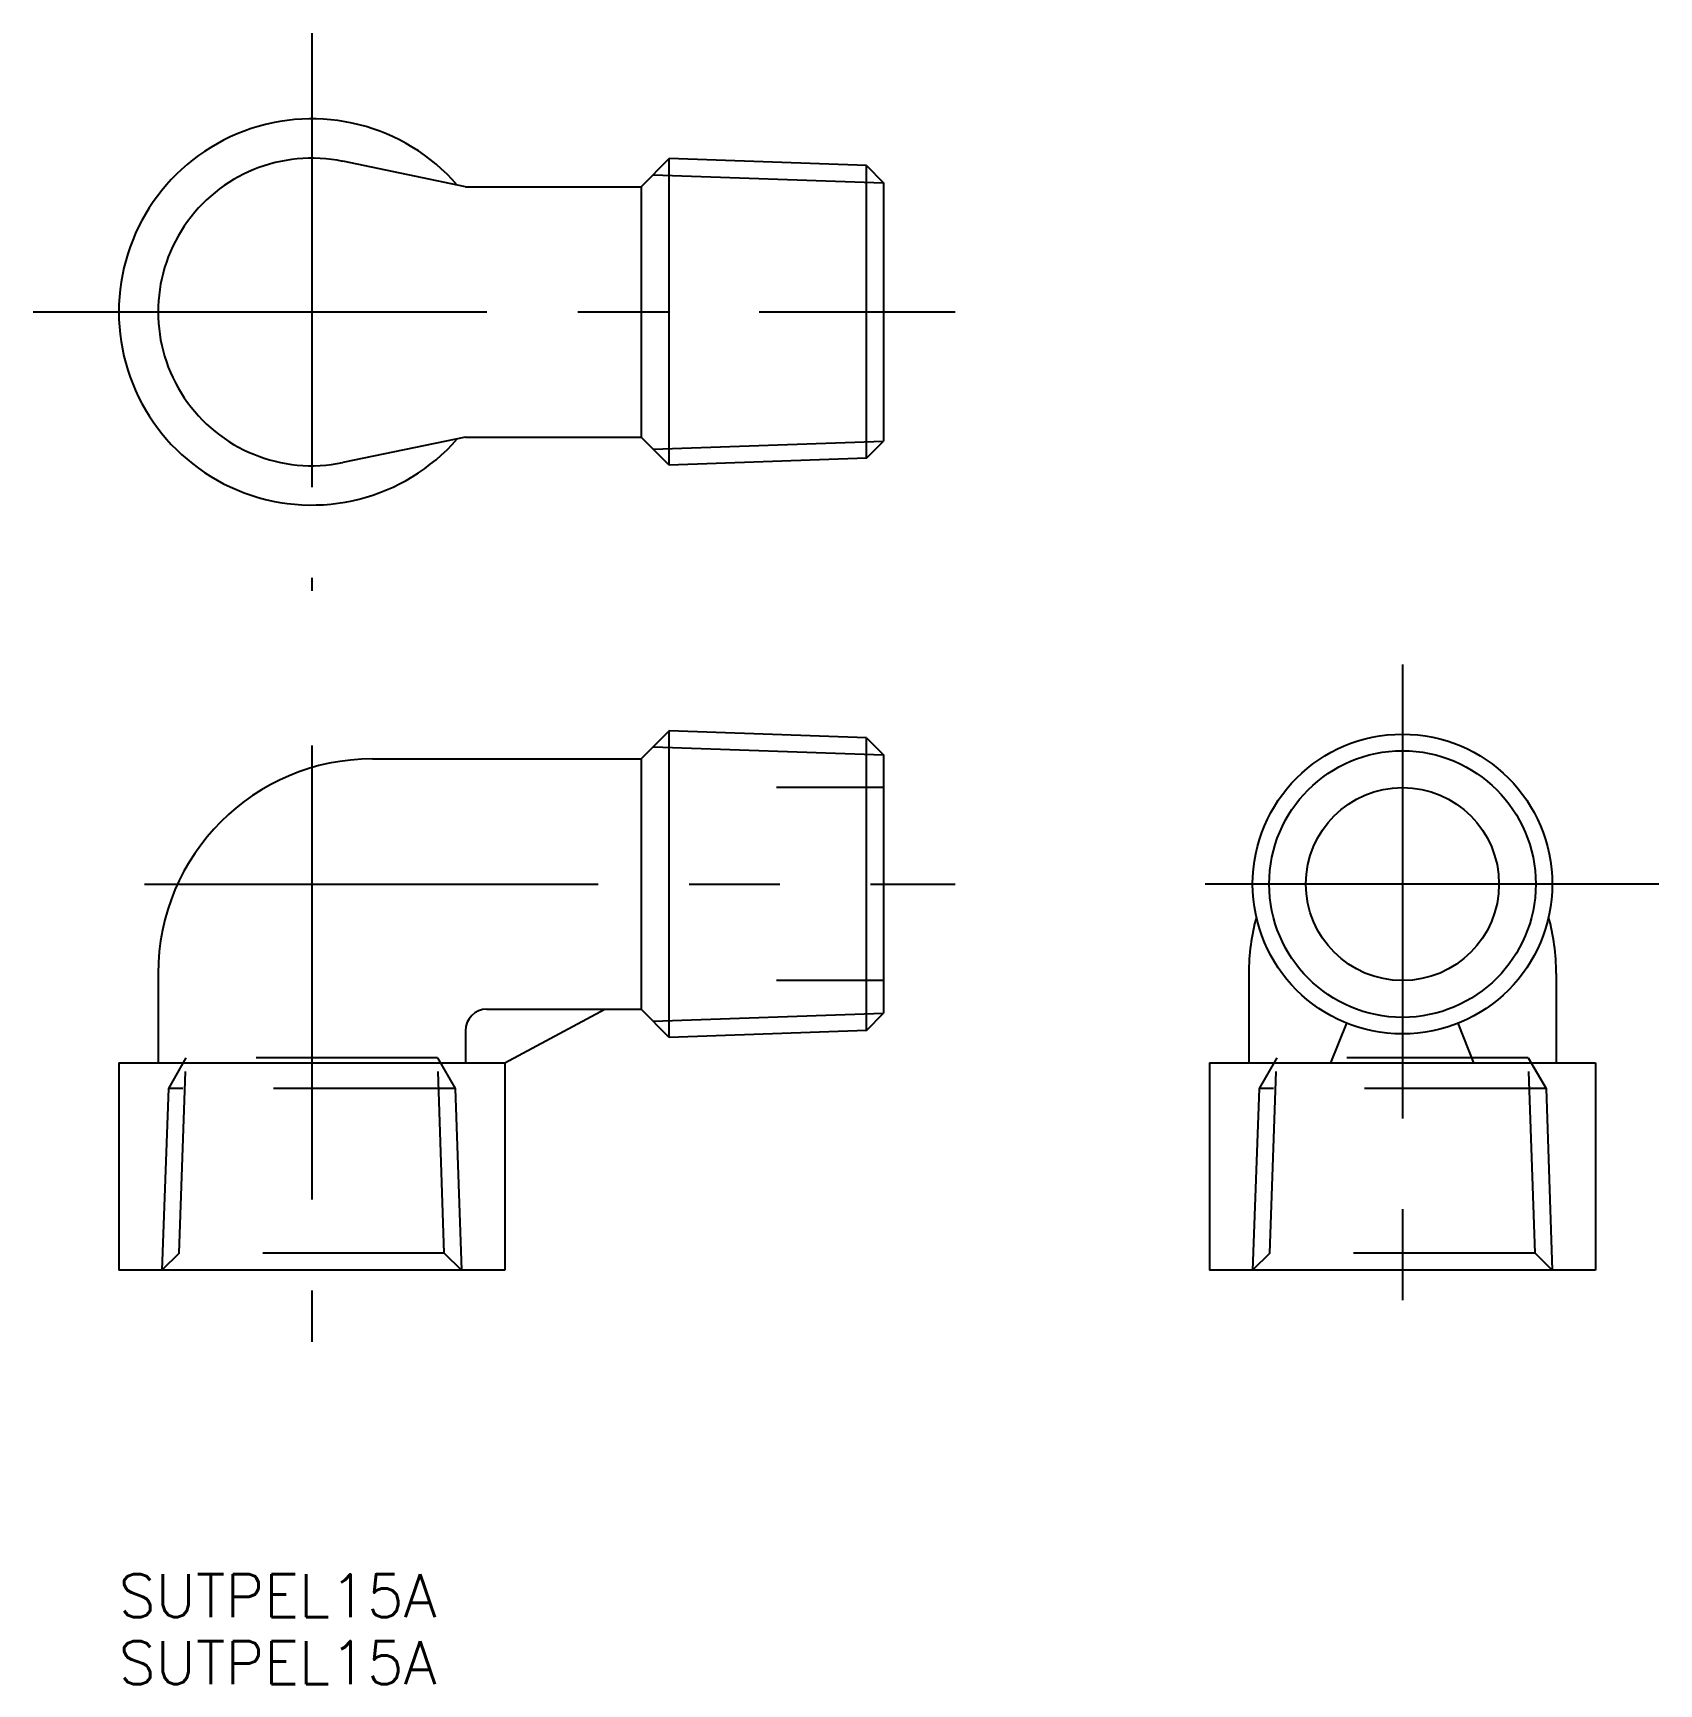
# Model space of a CAD drawing. Extents: x -20 to 94, y -56 to 60.
import ezdxf

# ---------------------------------------------------------------- set-up
doc = ezdxf.new("R2010")
doc.units = 0
doc.linetypes.add('CENTER', pattern=[50.8, 31.75, -6.35, 6.35, -6.35])
doc.linetypes.add('DASHED', pattern=[19.05, 12.7, -6.35])
doc.layers.get('0').update_dxf_attribs({"linetype": 'CONTINUOUS'})
doc.layers.add('CENTER', color=1, linetype='CENTER')
doc.styles.get("Standard").update_dxf_attribs({"font": 'txt.shx', "height": 3, "bigfont": 'bigfont.shx'})

# ---------------------------------------------------------------- blocks, each defined once
blk = doc.blocks.new('*U4')
at = {"color": 7, "linetype": 'CONTINUOUS'}
blk.add_text('SUTPEL15A', height=3, dxfattribs=at).set_placement((-13.5, -51.25))
blk = doc.blocks.new('*U5')
at = {"color": 7, "linetype": 'CONTINUOUS'}
blk.add_text('SUTPEL15A', height=3, dxfattribs=at).set_placement((-13.5, -55.93))

msp = doc.modelspace()

# ---------------------------------------------------------------- linework, layer by layer
at = {"color": 7, "linetype": 'CONTINUOUS'}
for p, q in [((10.75, 48.75), (2.18, 50.53)), ((25, 50.72), (23.03, 48.75)), ((25, 29.28), (25, 50.72)), ((38.8, 50.23), (25, 50.72)), ((38.8, 29.77), (38.8, 50.23)), ((38.8, 50.23), (40, 49.03)), ((10.75, 48.75), (23.03, 48.75)), ((23.03, 48.75), (23.03, 31.25)), ((40, 49.03), (40, 30.97)), ((10.75, 31.25), (2.18, 29.47)), ((10.75, 31.25), (23.03, 31.25)), ((25, 29.28), (23.03, 31.25)), ((38.8, 29.77), (40, 30.97)), ((38.8, 29.77), (25, 29.28)), ((25, 10.72), (23.03, 8.75)), ((25, -10.72), (25, 10.72)), ((38.8, 10.23), (25, 10.72)), ((38.8, -10.23), (38.8, 10.23)), ((38.8, 10.23), (40, 9.03)), ((4.25, 8.75), (23.03, 8.75)), ((23.03, 8.75), (23.03, -8.75)), ((40, 9.03), (40, -9.03)), ((-10.75, -6.25), (-10.75, -12.5)), ((65.54, -6.25), (65.54, -12.5)), ((87.04, -6.25), (87.04, -12.5)), ((12.25, -8.75), (23.03, -8.75)), ((13.5, -12.5), (20.5, -8.75)), ((25, -10.72), (23.03, -8.75)), ((38.8, -10.23), (40, -9.03)), ((10.75, -10.25), (10.75, -12.5)), ((38.8, -10.23), (25, -10.72)), ((71.29, -12.5), (72.4, -9.73)), ((81.29, -12.5), (80.18, -9.73)), ((-13.5, -12.5), (13.5, -12.5)), ((-13.5, -12.5), (-13.5, -27)), ((13.5, -12.5), (13.5, -27)), ((62.79, -12.5), (89.79, -12.5)), ((62.79, -12.5), (62.79, -27)), ((89.79, -12.5), (89.79, -27)), ((62.79, -15.51), (62.79, -20.5)), ((89.79, -15.51), (89.79, -20.5)), ((62.79, -16.56), (62.79, -20.5)), ((89.79, -16.56), (89.79, -20.5)), ((13.5, -27), (-13.5, -27)), ((89.79, -27), (62.79, -27))]:
    msp.add_line(p, q, dxfattribs=at)
at = {"color": 3, "linetype": 'CONTINUOUS'}
for p, q in [((23.88, 49.59), (40, 49.03)), ((23.88, 30.41), (40, 30.97)), ((23.88, 9.59), (40, 9.03)), ((23.88, -9.59), (40, -9.03))]:
    msp.add_line(p, q, dxfattribs=at)
at = {"color": 3, "linetype": 'DASHED'}
for p, q in [((40, 6.75), (32.5, 6.75)), ((40, -6.75), (32.5, -6.75)), ((-8.8, -12.16), (-10.03, -14.3)), ((-9.27, -25.8), (-8.8, -12.16)), ((8.8, -12.16), (-8.8, -12.16)), ((9.27, -25.8), (8.8, -12.16)), ((8.8, -12.16), (10.03, -14.3)), ((67.49, -12.16), (66.26, -14.3)), ((67.02, -25.8), (67.49, -12.16)), ((85.09, -12.16), (67.49, -12.16)), ((85.57, -25.8), (85.09, -12.16)), ((85.09, -12.16), (86.33, -14.3)), ((-10.03, -14.3), (-10.48, -27)), ((10.03, -14.3), (-10.03, -14.3)), ((10.03, -14.3), (10.48, -27)), ((66.26, -14.3), (65.81, -27)), ((86.33, -14.3), (66.26, -14.3)), ((86.33, -14.3), (86.77, -27)), ((-9.27, -25.8), (-10.48, -27)), ((9.27, -25.8), (-9.27, -25.8)), ((9.27, -25.8), (10.48, -27)), ((67.02, -25.8), (65.81, -27)), ((85.57, -25.8), (67.02, -25.8)), ((85.57, -25.8), (86.77, -27))]:
    msp.add_line(p, q, dxfattribs=at)
at = {"color": 7, "linetype": 'CONTINUOUS'}
for radius in [10.48, 6.75]:
    msp.add_circle((76.29, 0), radius, dxfattribs=at)
at = {"color": 3, "linetype": 'CONTINUOUS'}
msp.add_circle((76.29, 0), 9.32, dxfattribs=at)
at = {"color": 7, "linetype": 'CONTINUOUS'}
for centre, radius, start, end in [((0, 40), 13.5, 41.0658, 318.9342), ((0, 40), 10.75, 78.288, 281.712), ((4.25, -6.25), 15, 90, 180), ((80.54, -6.25), 15, 164.7429, 180), ((72.04, -6.25), 15, 0, 15.2571), ((12.25, -10.25), 1.5, 90, 180)]:
    msp.add_arc(centre, radius, start, end, dxfattribs=at)
at = {"layer": 'CENTER', "color": 1, "linetype": 'CENTER'}
for p, q in [((0, 59.5), (0, 20.5)), ((-19.5, 40), (45, 40)), ((76.29, 15.36), (76.29, -32)), ((0, 9.69), (0, -32)), ((94.23, 0), (58.35, 0)), ((-11.71, 0), (45, 0))]:
    msp.add_line(p, q, dxfattribs=at)

# ---------------------------------------------------------------- block references
at = {"color": 7, "linetype": 'CONTINUOUS'}
for name in ['*U4', '*U5']:
    msp.add_blockref(name, (0, 0), dxfattribs=at)

doc.saveas('drawing.dxf')
